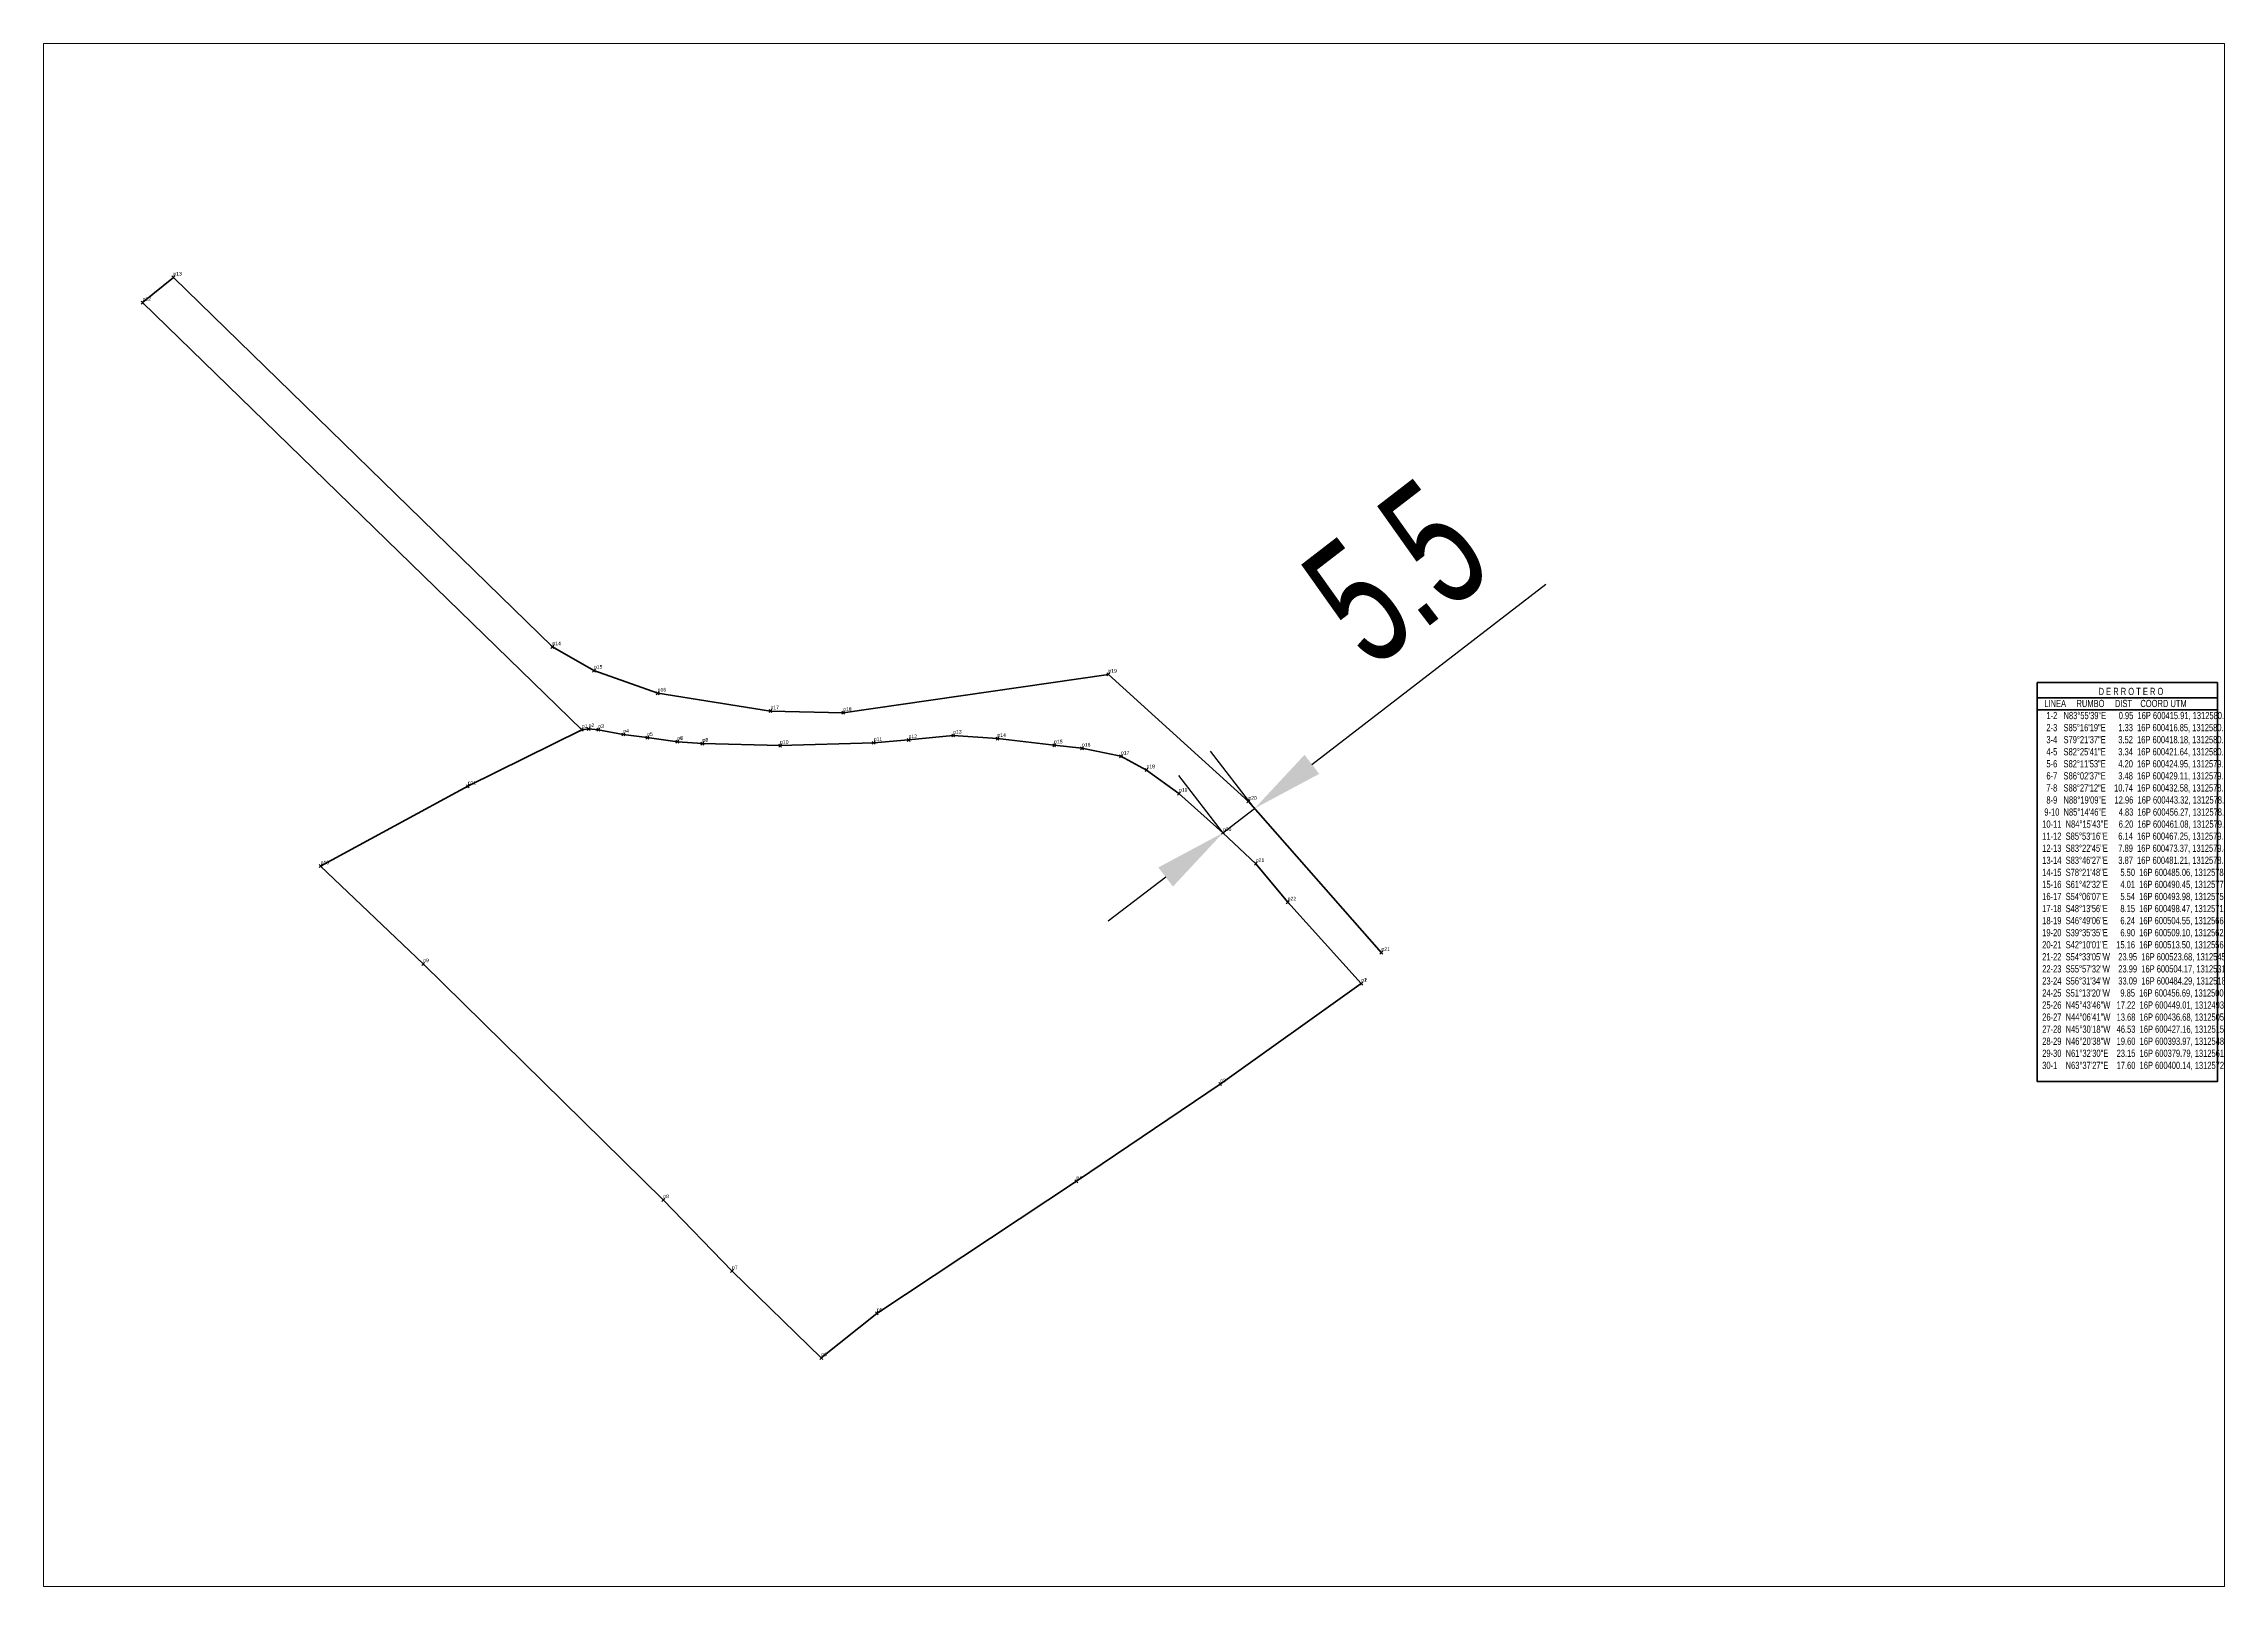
# Paper-space layout 'Layout1' of a CAD drawing. Header units: millimetres. Extents: x 30 to 267, y 21 to 189.
# The model-space entities are those that its viewports show. They can reach past a viewport. Long polylines and large blocks are cut down to what shows.
import ezdxf

# ---------------------------------------------------------------- set-up
doc = ezdxf.new("R2010")
doc.units = ezdxf.units.MM
doc.header["$PDMODE"] = 3
doc.header["$PDSIZE"] = 0.2
doc.layers.get('0').update_dxf_attribs({"color": 1, "linetype": 'CONTINUOUS', "lineweight": 100})
doc.layers.get('Defpoints').update_dxf_attribs({"linetype": 'CONTINUOUS'})
doc.layers.add('Point', color=5, linetype='CONTINUOUS', lineweight=100)
doc.layers.add('Point_Name', color=1, linetype='CONTINUOUS', lineweight=100)
doc.styles.get("Standard").update_dxf_attribs({"font": 'arial.ttf', "width": 0.65})
doc.dimstyles.new('ISO-25', dxfattribs={"dimtxt": 2.5, "dimasz": 2.5, "dimexe": 1.25, "dimexo": 0.625, "dimtad": 1, "dimtxsty": 'Standard', "dimcen": 2.5, "dimadec": 0, "dimazin": 0, "dimtfac": 1, "dimtmove": 0, "dimatfit": 3, "dimfxl": 1, "dimarcsym": 0})

# ---------------------------------------------------------------- blocks, each defined once
blk = doc.blocks.new('*D2')
at = {"color": 6, "lineweight": -2, "transparency": 16777216}
for p, q in [((600516.85, 1312575.89), (600549.17, 1312600.77)), ((600508.86, 1312569.87), (600502.82, 1312577.71)), ((600504.49, 1312566.5), (600498.45, 1312574.34)), ((600504.55, 1312566.42), (600508.92, 1312569.79)), ((600496.63, 1312560.32), (600488.7, 1312554.22))]:
    blk.add_line(p, q, dxfattribs=at)
at = {"color": 6, "transparency": 16777216}
for points in [[(600515.83, 1312577.21), (600517.86, 1312574.57), (600508.92, 1312569.79)], [(600495.61, 1312561.64), (600497.64, 1312559), (600504.55, 1312566.42)]]:
    blk.add_solid(points, dxfattribs=at)
at = {"layer": 'Defpoints', "color": 0, "transparency": 16777216}
for p in [(600508.92, 1312569.79, 361.82), (600508.92, 1312569.79), (600504.55, 1312566.42)]:
    blk.add_point(p, dxfattribs=at)
at = {"color": 3, "transparency": 16777216, "insert": (600528.49, 1312602.39), "char_height": 17.5, "attachment_point": 5, "rotation": 37.5917}
blk.add_mtext('5.5', dxfattribs=at)

msp = doc.modelspace()

# ---------------------------------------------------------------- linework, layer by layer
at = {"color": 7, "elevation": 361.82}
msp.add_lwpolyline([(600526.46, 1312549.85), (600508.07, 1312570.75), (600488.71, 1312588.32), (600452.04, 1312583.02), (600441.99, 1312583.25), (600426.39, 1312585.71), (600417.58, 1312588.85), (600411.84, 1312592.11), (600359.43, 1312643.19), (600355.16, 1312639.7), (600415.91, 1312580.68)], dxfattribs=at)
for points in [[(600617.15, 1312587.2), (600642.05, 1312587.2), (600642.05, 1312532.04), (600617.15, 1312532.04)], [(600617.15, 1312587.2), (600642.05, 1312587.2), (600642.05, 1312583.44), (600617.15, 1312583.44)], [(600617.15, 1312587.2), (600642.05, 1312587.2), (600642.05, 1312585.07), (600617.15, 1312585.07)], [(600415.91, 1312580.68), (600416.85, 1312580.78), (600418.18, 1312580.67), (600421.64, 1312580.02), (600424.95, 1312579.58), (600429.11, 1312579.01), (600432.58, 1312578.77), (600443.32, 1312578.48), (600456.27, 1312578.86), (600461.08, 1312579.26), (600467.25, 1312579.88), (600473.37, 1312579.44), (600481.21, 1312578.53), (600485.06, 1312578.11), (600490.45, 1312577), (600493.98, 1312575.1), (600498.47, 1312571.85), (600504.55, 1312566.42), (600509.1, 1312562.15), (600513.5, 1312556.83), (600523.68, 1312545.59), (600504.17, 1312531.7), (600484.29, 1312518.27), (600456.69, 1312500.02), (600449.01, 1312493.85), (600436.68, 1312505.87), (600427.16, 1312515.69), (600393.97, 1312548.3), (600379.79, 1312561.83), (600400.14, 1312572.86)]]:
    msp.add_lwpolyline(points, close=True)
at = {"color": 2, "elevation": 361.82}
msp.add_lwpolyline([(600415.91, 1312580.68), (600416.85, 1312580.78), (600418.18, 1312580.67), (600421.64, 1312580.02), (600424.95, 1312579.58), (600429.11, 1312579.01), (600432.58, 1312578.77), (600443.32, 1312578.48), (600456.27, 1312578.86), (600461.08, 1312579.26), (600467.25, 1312579.88), (600473.37, 1312579.44), (600481.21, 1312578.53), (600485.06, 1312578.11), (600490.45, 1312577), (600493.98, 1312575.1), (600498.47, 1312571.85), (600504.55, 1312566.42), (600509.1, 1312562.15), (600513.5, 1312556.83), (600523.68, 1312545.59), (600504.17, 1312531.7), (600484.29, 1312518.27), (600456.69, 1312500.02), (600449.01, 1312493.85), (600436.68, 1312505.87), (600427.16, 1312515.69), (600393.97, 1312548.3), (600379.79, 1312561.83), (600400.14, 1312572.86), (600415.91, 1312580.68)], dxfattribs=at)
at = {"layer": 'Point'}
for p in [(600359.43, 1312643.19, 369.53), (600355.16, 1312639.7, 369.32), (600411.84, 1312592.11, 368.04), (600417.58, 1312588.85, 367.8), (600488.71, 1312588.32, 365.57), (600426.39, 1312585.71, 367.46), (600441.99, 1312583.25, 367.03), (600452.04, 1312583.02, 366.52), (600415.91, 1312580.68, 367.52), (600416.85, 1312580.78, 367.52), (600418.18, 1312580.67, 367.48), (600421.64, 1312580.02, 367.59), (600424.95, 1312579.58, 367.55), (600429.11, 1312579.01, 367.39), (600429.11, 1312579.01, 367.39), (600461.08, 1312579.26, 366.57), (600467.25, 1312579.88, 366.46), (600473.37, 1312579.44, 366.42), (600432.58, 1312578.77, 367.42), (600432.58, 1312578.75, 367.42), (600443.32, 1312578.48, 366.93), (600456.27, 1312578.86, 366.61), (600481.21, 1312578.53, 366.32), (600485.06, 1312578.11, 366.18), (600490.45, 1312577, 366.06), (600493.98, 1312575.1, 365.98), (600400.14, 1312572.86, 367.53), (600498.47, 1312571.85, 366.12), (600508.07, 1312570.75, 364.14), (600504.55, 1312566.42, 365.82), (600379.79, 1312561.83, 367.78), (600509.1, 1312562.15, 365.58), (600513.5, 1312556.83, 364.73), (600526.46, 1312549.85, 361.82), (600393.97, 1312548.3, 365.72), (600523.68, 1312545.59, 363.16), (600523.68, 1312545.59, 363.15), (600504.17, 1312531.7, 363.53), (600427.16, 1312515.69, 360.3), (600484.29, 1312518.27, 363.36), (600436.68, 1312505.87, 359.05), (600456.69, 1312500.02, 359.63), (600449.01, 1312493.85, 358.02)]:
    msp.add_point(p, dxfattribs=at)

# ---------------------------------------------------------------- texts
at = {"color": 7, "insert": (600617.54, 1312586.47), "char_height": 1, "width": 24.6128, "attachment_point": 1}
msp.add_mtext('                            D E R R O T E R O\\P  LINEA     RUMBO     DIST    COORD UTM \\P   1-2   N83°55\'39"E      0.95  16P 600415.91, 1312580.68\\P   2-3   S85°16\'19"E      1.33  16P 600416.85, 1312580.78\\P   3-4   S79°21\'37"E      3.52  16P 600418.18, 1312580.67\\P   4-5   S82°25\'41"E      3.34  16P 600421.64, 1312580.02\\P   5-6   S82°11\'53"E      4.20  16P 600424.95, 1312579.58\\P   6-7   S86°02\'37"E      3.48  16P 600429.11, 1312579.01\\P   7-8   S88°27\'12"E    10.74  16P 600432.58, 1312578.77\\P   8-9   N88°19\'09"E    12.96  16P 600443.32, 1312578.48\\P  9-10  N85°14\'46"E      4.83  16P 600456.27, 1312578.86\\P 10-11  N84°15\'43"E     6.20  16P 600461.08, 1312579.26\\P 11-12  S85°53\'16"E     6.14  16P 600467.25, 1312579.88\\P 12-13  S83°22\'45"E     7.89  16P 600473.37, 1312579.44\\P 13-14  S83°46\'27"E     3.87  16P 600481.21, 1312578.53\\P 14-15  S78°21\'48"E      5.50  16P 600485.06, 1312578.11\\P 15-16  S61°42\'32"E      4.01  16P 600490.45, 1312577.00\\P 16-17  S54°06\'07"E      5.54  16P 600493.98, 1312575.10\\P 17-18  S48°13\'56"E      8.15  16P 600498.47, 1312571.85\\P 18-19  S46°49\'06"E      6.24  16P 600504.55, 1312566.42\\P 19-20  S39°35\'35"E      6.90  16P 600509.10, 1312562.15\\P 20-21  S42°10\'01"E    15.16  16P 600513.50, 1312556.83\\P 21-22  S54°33\'05"W    23.95  16P 600523.68, 1312545.59\\P 22-23  S55°57\'32"W    23.99  16P 600504.17, 1312531.70\\P 23-24  S56°31\'34"W    33.09  16P 600484.29, 1312518.27\\P 24-25  S51°13\'20"W     9.85  16P 600456.69, 1312500.02\\P 25-26  N45°43\'46"W   17.22  16P 600449.01, 1312493.85\\P 26-27  N44°06\'41"W   13.68  16P 600436.68, 1312505.87\\P 27-28  N45°30\'18"W   46.53  16P 600427.16, 1312515.69\\P 28-29  N46°20\'38"W   19.60  16P 600393.97, 1312548.30\\P 29-30  N61°32\'30"E    23.15  16P 600379.79, 1312561.83\\P 30-1    N63°37\'27"E    17.60  16P 600400.14, 1312572.86', dxfattribs=at)
at = {"layer": 'Point_Name'}
for s, p in [('p13', (600359.43, 1312643.44)), ('p12', (600355.16, 1312639.95)), ('p14', (600411.84, 1312592.36)), ('p15', (600417.58, 1312589.1)), ('p19', (600488.71, 1312588.57)), ('p16', (600426.39, 1312585.96)), ('p17', (600441.99, 1312583.5)), ('p18', (600452.04, 1312583.27)), ('p1', (600415.91, 1312580.93)), ('p2', (600416.85, 1312581.03)), ('p3', (600418.18, 1312580.92)), ('p4', (600421.64, 1312580.27)), ('p5', (600424.95, 1312579.83)), ('p6', (600429.11, 1312579.26)), ('p7', (600429.11, 1312579.26)), ('p9', (600432.58, 1312579)), ('p8', (600432.58, 1312579.02)), ('p10', (600443.32, 1312578.73)), ('p11', (600456.27, 1312579.11)), ('p12', (600461.08, 1312579.51)), ('p13', (600467.25, 1312580.13)), ('p14', (600473.37, 1312579.69)), ('p15', (600481.21, 1312578.78)), ('p16', (600485.06, 1312578.36)), ('p17', (600490.45, 1312577.25)), ('p11', (600400.14, 1312573.11)), ('p18', (600493.98, 1312575.35)), ('p19', (600498.47, 1312572.1)), ('p20', (600508.07, 1312571)), ('p20', (600504.55, 1312566.67)), ('p10', (600379.79, 1312562.08)), ('p21', (600509.1, 1312562.4)), ('p22', (600513.5, 1312557.08)), ('p9', (600393.97, 1312548.55)), ('p21', (600526.46, 1312550.1)), ('p1', (600523.68, 1312545.84)), ('p2', (600523.68, 1312545.84)), ('p3', (600504.17, 1312531.95)), ('p4', (600484.29, 1312518.52)), ('p8', (600427.16, 1312515.94)), ('p7', (600436.68, 1312506.12)), ('p5', (600456.69, 1312500.27)), ('p6', (600449.01, 1312494.1))]:
    msp.add_text(s, height=0.5, dxfattribs=at).set_placement(p)

# ---------------------------------------------------------------- dimensions: what is measured, and where the dimension line sits
dim = msp.add_aligned_dim(p1=(600504.55, 1312566.42), p2=(600508.92, 1312569.79, 361.82), distance=0, dimstyle='ISO-25', override={"dimscale": 0.05, "dimtxt": 350, "dimasz": 200, "dimexe": 200, "dimexo": 2, "dimgap": 100, "dimdec": 1, "dimdsep": 46, "dimclrd": 6, "dimclre": 6, "dimclrt": 3, "dimtdec": 1})
dim.commit()
dim.dimension.update_dxf_attribs({"geometry": '*D2', "text_midpoint": (600528.49, 1312602.39)})

psp = doc.layouts.get("Layout1")

# ---------------------------------------------------------------- viewports
at = {"layer": '0'}
psp.add_viewport(center=(148.5, 105), size=(237.6, 168), view_center_point=(600492.25, 1312568.89), view_height=213.2022, dxfattribs=at)

doc.saveas('drawing.dxf')
